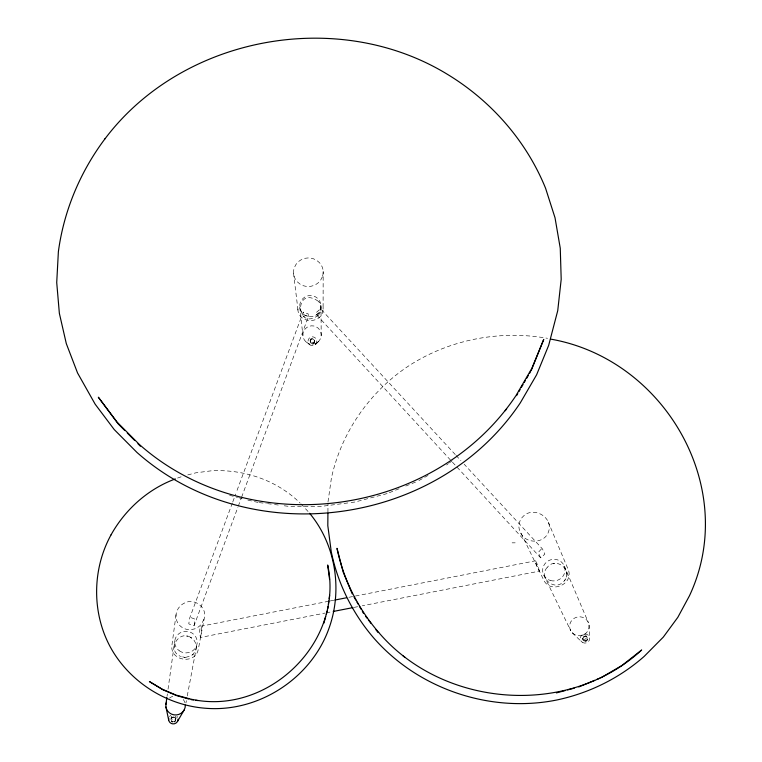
<?xml version="1.0" encoding="UTF-8"?>
<svg xmlns="http://www.w3.org/2000/svg" width="762" height="762" viewBox="0 0 762 762"><rect width="100%" height="100%" fill="white"/><g stroke="black" fill="none" stroke-linecap="round" stroke-linejoin="round"><path stroke-width="0.57" stroke-dasharray="3.81 2.86" d="M297.847 309.001C298.028 324.241 322.774 324.383 323.098 309.124L323.174 271.234M323.098 309.124L323.098 307.477M327.927 512.016L328.003 502.92M547.145 567.509C538.039 577.215 554.155 591.493 563.242 581.93C574.815 571.891 556.317 555.431 547.135 567.519M184.09 657.33C189.052 658.311 176.393 655.396 181.251 656.673M190.51 637.28C178.632 630.041 166.764 649.929 179.918 656.12M176.06 614.629L171.917 645.3C169.726 660.883 195.139 664.931 198.234 649.643L204.245 618.439C207.521 607.4 194.31 597.684 184.509 603.037A14.659 14.297 -24.9 0 0 177.737 609.371L176.384 612.81A14.373 13.983 -16.8 0 0 176.146 618.277L176.555 620.049A14.202 13.783 -17.3 0 0 179.146 624.821A14.202 13.735 -18.1 0 0 183.452 628.183L185.156 628.898A14.373 13.859 -19.2 0 0 190.671 629.66L194.377 628.964A14.659 14.154 -26.4 0 0 201.911 623.478L204.245 618.439M167.049 696.268L167.373 693.915M168.031 689.21L174.784 640.947M328.012 501.777L331.394 478.184C341.405 431.921 370.408 390.63 410.127 364.979L410.175 364.95C450.599 339.261 500.472 329.965 547.545 338.328M170.907 719.623L171.26 717.385M232.391 502.958L189.738 617.906L188.805 623.63A1.629 0.486 9.4 0 0 189.852 624.278L194.129 625.535L237.896 507.225M175.584 720.071L175.965 717.833M194.129 625.535L195.062 619.592A1.829 0.514 33 0 0 194.453 618.925L190.957 617.601A1.81 0.543 9.5 0 0 189.776 617.82L189.738 617.906M186.357 636.041L187.795 636.28M185.957 702.955L186.395 700.621M187.271 695.954L196.92 644.604M587.416 639.651L586.292 641.071L583.921 640.947A2.353 2.296 -4.6 0 1 584.054 636.984A2.353 2.296 -4.6 0 1 587.512 639.061A2.353 2.296 -4.6 0 1 583.921 640.947M566.309 577.148L566.642 575.767M200.463 637.442C204.149 621.135 197.625 625.326 200.454 637.442L325.06 613.067M238.306 506.111L241.192 498.3M241.611 497.186L308.496 316.373L308.096 313.82L303.19 312.134L236.115 492.919M232.801 501.844L235.696 494.033M539.334 571.09L538.067 565.899L535.543 560.803L536.21 564.68L539.353 571.138L362.331 605.771M308.477 316.401L303.619 314.782L303.19 312.134M564.242 580.882L565.099 579.72M318.373 315.23C321.469 311.772 321.878 306.286 319.259 302.438M185.547 657.416L191.091 655.796L193.338 654.063L195.644 650.51L196.358 646.367L195.882 643.604L193.843 639.918L190.5 637.261L191.738 638.023M175.146 721.185L174.146 722.014A2.353 2.305 -8.9 0 0 175.393 718.89A2.353 2.305 -8.9 0 0 172.288 717.747A2.353 2.305 -8.9 0 0 171.098 720.795L171.145 720.909M318.373 315.211C295.38 332.118 294.027 284.378 318.43 301.352M315.735 344.167L318.926 341.052M315.325 344.567L318.078 341.89M192.272 655.015L193.338 654.063M455.285 454.581L320.564 308.753L316.592 312.258L316.582 314.811L540.658 557.841L541.125 557.622L544.811 554.126L542.468 548.954L464.163 464.191M446.561 465.01L448.427 463.61M449.361 462.915L452.161 460.81M418.89 480.584L430.168 474.24M389.325 492.7L399.202 488.709M405.794 486.042L415.671 482.051M177.546 478.05L183.156 476.126M200.701 626.288L329.07 601.18M387.134 493.586L354.921 502.025L349.025 502.787M187.757 474.926L195.796 472.831L211.084 470.849C243.449 468.916 276.844 480.136 300.076 503.025M330.232 600.951L333.737 600.266M348.901 597.303L535.543 560.803M326.222 612.838L332.051 611.696M354.178 607.371L357.673 606.685M553.212 563.785L554.641 563.528M347.843 502.939L321.869 506.301L288.598 506.339L281.559 505.444M316.601 314.83L320.373 311.687L320.564 308.753M512.102 542.839L515.188 542.83M258.089 502.444L247.793 500.072M259.261 502.596L266.3 503.492M267.481 503.644L273.339 504.396M274.52 504.539L280.387 505.292M229.61 495.31L237.563 497.396M238.696 497.691L242.106 498.586M172.403 722.071L171.46 721.395M305.972 341.833A9.182 9.163 10.7 0 0 321.05 336.804A9.182 9.163 10.7 0 0 309.134 326.288A9.182 9.163 10.7 0 0 305.972 341.833L309.943 344.9M303.486 316.106L304.581 316.954M572.233 632.774L581.492 641.661M300.914 503.844L308.886 512.369M540.61 557.784L538.22 552.507L541.287 549.116A1.81 0.524 -32.2 0 1 542.411 548.888M456.095 455.457L460.934 460.696M566.518 571.576L566.795 574.367M318.43 301.342L319.268 302.447M520.665 533.095C526.085 544.316 544.963 543.811 548.63 531.447C553.422 517.655 534.143 506.168 523.732 515.826A14.611 14.107 20.1 0 0 519.274 529.504L543.878 580.387C550.774 594.274 574.348 583.987 568.166 569.433L548.307 522.141M543.897 575.358L570.767 630.774M582.178 638.108L583.082 640.09M586.349 635.918L587.235 637.908M564.337 566.128L588.493 622.849M293.532 273.148L298.056 310.639M299.723 306.791L302.895 335.528M310.153 340.319L310.267 341.9M314.592 340.633A2.229 2.219 0 0 1 311.134 342.309A2.229 2.219 0 0 1 311.401 338.48A2.229 2.219 0 0 1 314.592 340.633L314.639 341.643A2.21 2.21 0 0 1 311.201 343.31A2.21 2.21 0 0 1 311.468 339.5A2.21 2.21 0 0 1 314.639 341.643M589.074 625.259A9.754 9.477 -7.5 0 1 575.358 634.937A9.754 9.477 -7.5 0 1 573.691 618.611A9.754 9.477 -7.5 0 1 589.074 625.259L589.636 638.032M320.983 305.505L321.202 335.623M172.403 722.005A2.353 2.305 -8.9 0 1 171.412 721.309M175.451 716.147A2.372 2.315 -8.4 0 1 175.25 719.261A2.372 2.315 -8.4 0 1 172.06 719.366A2.372 2.315 -8.4 0 1 171.698 716.261M169.469 698.106A9.754 9.506 -5.7 0 1 174.079 696.087M183.156 699.44A9.754 9.506 -5.7 0 1 184.937 702.707M169.526 716.604A4.715 4.61 -8.8 0 1 170.879 715.375M176.994 716.366A4.715 4.61 -8.8 0 1 177.641 717.385M322.393 276.758L320.659 280.111L318.087 282.931A14.554 13.63 -8 0 1 303.476 285.76L300.009 284.102L297.104 281.635A15.564 14.573 -7.9 0 1 294.342 267.633L296.075 264.29L298.647 261.49A14.554 13.621 -8 0 1 313.201 258.68L316.659 260.318L319.564 262.766A15.564 14.573 -8 0 1 322.393 276.758M583.016 638.985A2.372 2.305 -5.1 0 0 586.626 637.08A2.372 2.305 -5.1 0 0 583.149 634.994A2.372 2.305 -5.1 0 0 583.016 638.985M179.413 650.862A11.249 10.801 2.4 0 0 197.158 643.214A11.249 10.801 2.4 0 0 181.327 632.25A11.249 10.801 2.4 0 0 179.413 650.862M171.955 721.166A2.353 2.305 -8.8 0 0 175.679 719.509A2.353 2.305 -8.8 0 0 172.374 717.194A2.353 2.305 -8.8 0 0 171.955 721.166M583.692 640.461A2.353 2.296 -4.7 0 0 587.292 638.566A2.353 2.296 -4.7 0 0 583.825 636.489A2.353 2.296 -4.7 0 0 583.692 640.461M550.545 580.549A11.249 10.792 -16.1 0 0 564.766 567.48A11.249 10.792 -16.1 0 0 546.202 562.366A11.249 10.792 -16.1 0 0 550.545 580.549M582.454 642.423A4.715 4.591 -4.7 0 0 589.655 638.632A4.715 4.591 -4.7 0 0 582.711 634.47A4.715 4.591 -4.7 0 0 582.454 642.423M311.182 343.062A2.219 2.21 0 0 0 314.63 341.386A2.219 2.21 0 0 0 311.448 339.242A2.219 2.21 0 0 0 311.182 343.062M303.295 314.096A10.649 10.62 10.9 0 0 320.783 308.277A10.649 10.62 10.9 0 0 306.972 296.075A10.649 10.62 10.9 0 0 303.295 314.096M309.486 344.538A4.429 4.42 10.7 0 0 316.763 342.119A4.429 4.42 10.7 0 0 311.01 337.042A4.429 4.42 10.7 0 0 309.486 344.538"/><path stroke-width="1.14" d="M327.917 513.159L327.812 525.675L331.28 551.898C337.833 583.816 352.758 613.648 374.009 638.308L374.037 638.337C418.49 688.972 489.985 713.194 556.079 700.135L556.117 700.135C588.645 693.391 619.22 678.38 644.166 656.415L663.311 637.099L677.828 617.325L689.458 595.789C739.731 488.594 665.112 359.245 550.888 339.157M165.897 704.507L166.888 697.449M327.708 608.848L328.022 606.6M328.346 604.352L328.822 600.97M329.136 598.722L329.613 595.341M323.869 623.192L325.707 616.582M326.327 614.382L327.241 611.076M531.266 370.399L543.735 339.423L531.857 368.322L515.998 395.573C434.226 517.817 249.46 541.982 139.275 444.398L117.081 422.1L98.327 397.202L118.224 423.948L124.797 430.549M111.023 534.895L111.004 534.924C91.078 571.224 91.716 617.811 113.824 653.005L113.862 653.063C133.779 684.562 168.878 705.688 206.083 708.298L206.121 708.308C259.356 712.451 312.239 677.589 329.432 627.05L329.451 627.012C342.633 589.045 335.49 544.306 309.61 513.293M177.479 721.462L184.175 709.946M516.588 395.611L517.769 393.592M518.941 391.573L520.113 389.553M521.284 387.544L523.046 384.515M524.227 382.495L525.399 380.476M526.571 378.466L528.333 375.437M529.504 373.418L530.676 371.399M111.004 534.924C125.111 509.568 148.019 488.975 175.336 478.936M105.032 138.76C80.258 171.745 63.856 210.731 58.379 251.67L56.721 282.55L59.36 313.334L66.304 343.614L77.553 372.97L95.155 404.184L114.233 429.568L136.97 452.447C249.06 551.926 437.226 527.333 520.36 402.765L536.6 374.818L548.669 345.367L557.736 310.658L561.194 279.349L560.261 248.25L555.022 217.77L545.592 188.3C526.123 140.341 490.337 99.955 446.008 73.476L445.941 73.428C336.518 7.62 182.061 36.528 105.032 138.76L105.089 138.694M505.196 410.747L506.644 408.889M601.066 677.694L621.811 665.578L641.671 649.986C568.357 717.785 442.874 707.936 378.657 632.384L378.685 632.412C357.969 608.428 343.405 579.406 336.995 548.335L343.214 572.176L352.235 593.912M578.749 686.962L594.684 680.342M596.817 679.456L599.999 678.132M556.393 692.915L565.337 690.534M567.576 689.943L574.281 688.153M334.899 600.037L346.567 597.76M333.213 611.467L353.016 607.6M191.148 699.649L193.434 699.964M195.729 700.278L198.015 700.583M176.746 695.677L188.938 699.04M175.698 695.23L163.068 689.848L149.39 681.552L162.163 689.162L175.898 695.02L190.31 698.992C267.138 716.794 344.538 642.623 327.67 564.994L329.594 579.539M403.146 655.987L404.974 657.387M127.264 433.026L134.655 440.446M137.941 443.751L140.399 446.227M365.522 616.239L366.913 618.039M368.303 619.849L371.084 623.449M375.952 629.764L378.038 632.47M354.016 596.989L355.797 600.065M356.987 602.123L358.178 604.171M359.369 606.228L361.15 609.305M362.341 611.362L363.531 613.41M165.954 706.993L168.678 720.042M185.337 705.145A9.754 9.506 -5.7 0 1 173.946 714.851A9.754 9.506 -5.7 0 1 166.497 702.097M178.041 719.138A4.715 4.61 -8.8 0 1 172.841 723.881A4.715 4.61 -8.8 0 1 168.754 718.242"/></g></svg>
